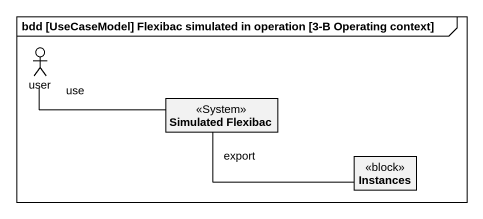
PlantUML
@startuml
mainframe bdd [UseCaseModel] Flexibac simulated in operation [3-B Operating context]
allowmixing
hide circle
hide empty members
actor user
class "Simulated Flexibac" as Simulated_Flexibac <<System>>
class Instances <<block>>
user -right- Simulated_Flexibac : use
Simulated_Flexibac "export" -right- Instances
@enduml
